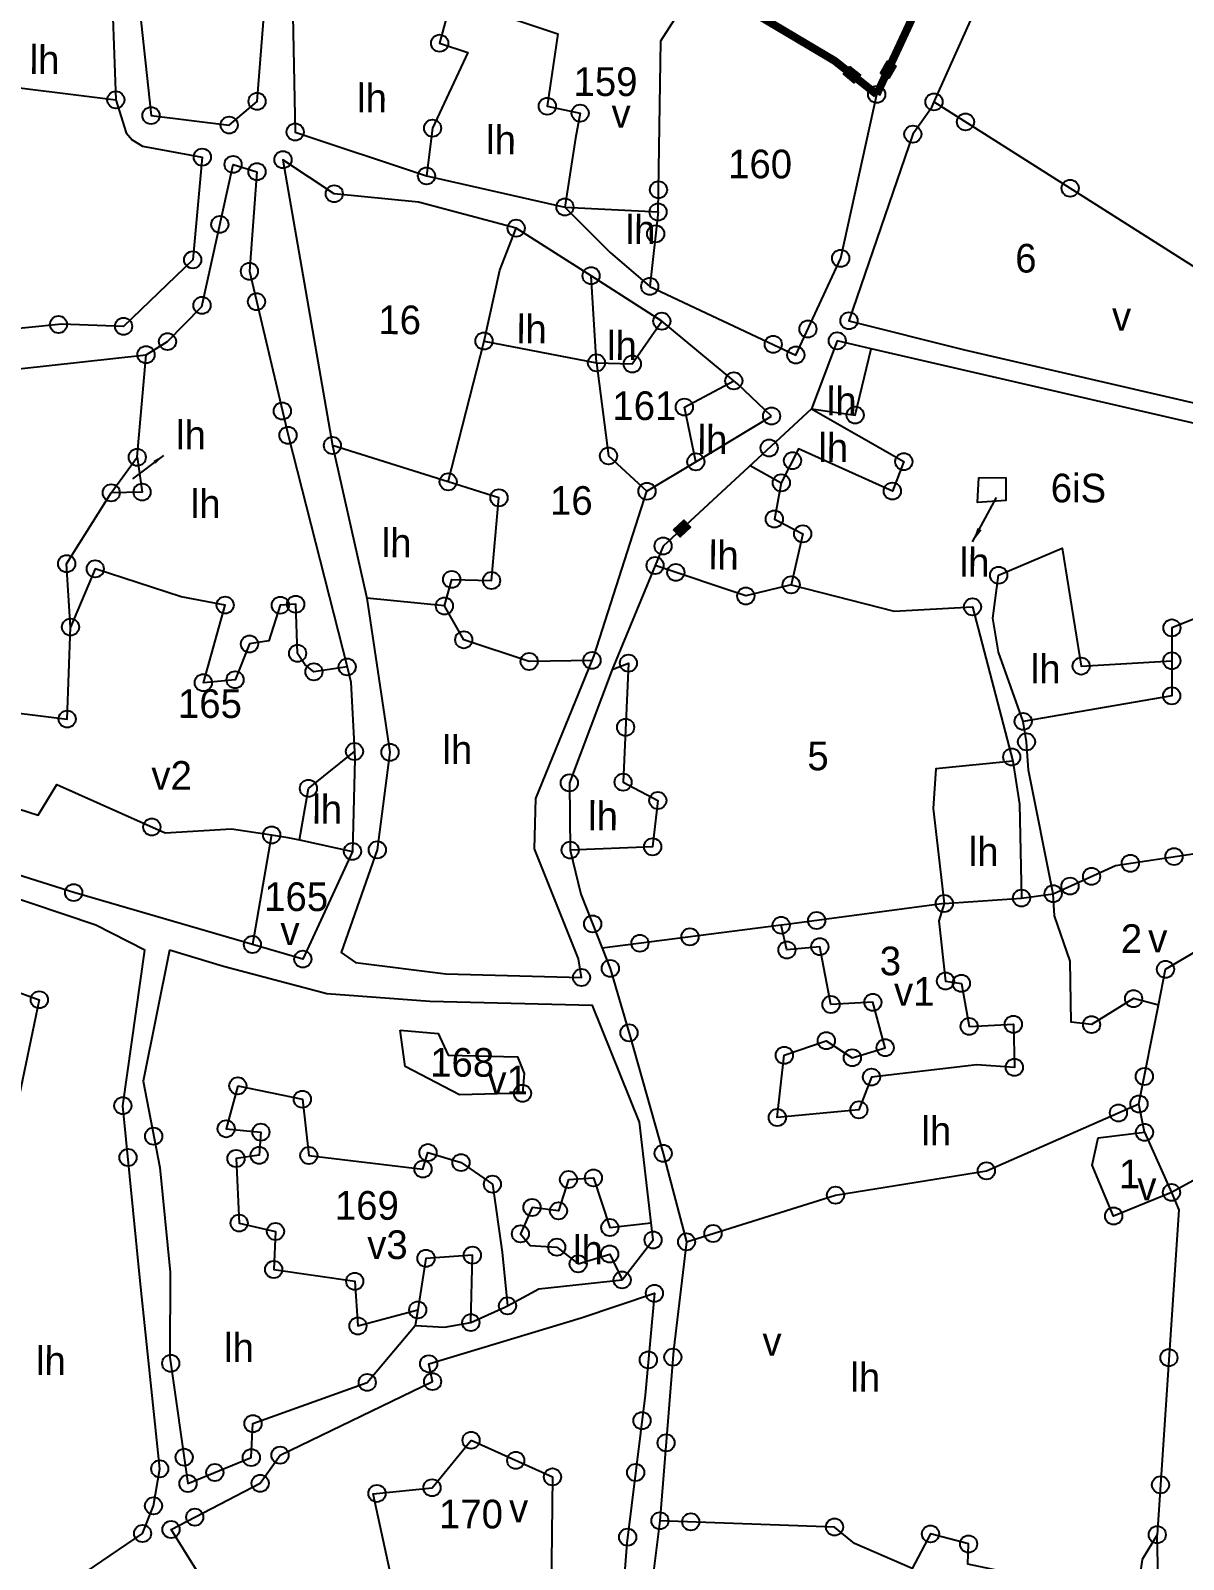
# Model space of a CAD drawing. Header units: metres. Extents: x 274609 to 276818, y 2061529 to 2064102.
# Drawn here: x 275724.4 to 276075.7, y 2062516.4 to 2062982.3 of the extents above; entities that cross this region are included whole.
import ezdxf
from ezdxf.enums import TextEntityAlignment as Align

# ---------------------------------------------------------------- set-up
doc = ezdxf.new("R2010")
doc.units = ezdxf.units.M
doc.header["$LTSCALE"] = 0.3
doc.header["$MEASUREMENT"] = 0
for name, color, linetype in [('POLY_PARCEL', 6, 'Continuous'), ('POLY_ROAD', 30, 'Continuous'), ('SYM_ARROW', 1, 'Continuous'), ('SYM_STONE', 1, 'Continuous'), ('TEXT_MAPIN', 7, 'Continuous'), ('TEXT_PARCEL', 7, 'Continuous'), ('V_BOUND_LINE', 7, 'Continuous')]:
    doc.layers.add(name, color=color, linetype=linetype)
doc.styles.get("Standard").update_dxf_attribs({"font": 'simplex.shx'})
doc.styles.add('TEXT_MAP', font='')
doc.styles.get('TEXT_MAP').set_extended_font_data('Kruti Dev 050')
doc.dimstyles.get("Standard").update_dxf_attribs({"dimtxt": 0.18, "dimasz": 0.18, "dimexe": 0.18, "dimexo": 0.0625, "dimgap": 0.09, "dimtad": 0, "dimtih": 1, "dimtoh": 1, "dimdec": 4, "dimzin": 0, "dimdsep": 46, "dimtxsty": 'Standard', "dimcen": 0.09, "dimadec": 0, "dimazin": 0, "dimtfac": 1, "dimtdec": 4, "dimtofl": 0, "dimtmove": 0, "dimatfit": 3, "dimfxl": 0, "dimtolj": 1, "dimtzin": 0, "dimarcsym": 0})

# ---------------------------------------------------------------- blocks, each defined once
blk = doc.blocks.new('STONE')
blk.add_circle((0, 0), 0.851)
blk = doc.blocks.new('STONESQUAREFILLED')
blk.add_hatch(color=256).paths.add_polyline_path([(0.7, -0.48), (0.7, 0.48), (-0.7, 0.48), (-0.7, -0.48)])
blk.add_lwpolyline([(-0.7, 0.48), (0.7, 0.48), (0.7, -0.48), (-0.7, -0.48)], close=True)
blk = doc.blocks.new('TEXTARROW')
blk.add_leader([(0.04, -0.01), (8.68, -0.01)], dimstyle='Standard', override={"dimtxt": 2.5, "dimasz": 2.5, "dimexe": 1.25, "dimexo": 0.625, "dimgap": 0.625, "dimtad": 1, "dimtih": 0, "dimtoh": 0, "dimzin": 8, "dimcen": 2.5, "dimtofl": 1})
blk = doc.blocks.new('ER')
at = {"layer": 'POLY_PARCEL'}
for points in [[(275892.89, 2062983.12), (275886.39, 2062958.11), (275895.5, 2062955.22), (275884.28, 2062930.81), (275882.44, 2062915.45)], [(275892.89, 2062983.12), (275905.72, 2062967.49), (275924.31, 2062961.36), (275921.09, 2062938.06), (275931.66, 2062935.9), (275930.23, 2062927.89), (275926.94, 2062905.72)], [(275956.87, 2062904.31), (275957.45, 2062959.26), (275966.51, 2062973.84), (275966.81, 2062980.44)], [(275738.58, 2062944.49), (275782.49, 2062939.3)], [(276196.74, 2062864.44), (276177.14, 2062863.92), (276170.55, 2062874.45), (276133.02, 2062885.27), (276045.29, 2062940.19)], [(275926.94, 2062905.72), (275956.87, 2062904.31)], [(275956.87, 2062904.31), (275954.34, 2062880.4)], [(275901.21, 2062862.52), (275906.12, 2062885.34), (275911.32, 2062898.82)], [(275937.39, 2062855.72), (275935.47, 2062883.7)], [(275937.39, 2062855.72), (275948.89, 2062855.42), (275958.31, 2062869.23)], [(275889.97, 2062817.21), (275901.21, 2062862.52)], [(275901.21, 2062862.52), (275937.39, 2062855.72)], [(276006.48, 2062841.31), (276020.59, 2062839.43), (276025.57, 2062860.79)], [(275768.93, 2062769.83), (275767.56, 2062790.19), (275781.76, 2062813.05), (275790.04, 2062824.49), (275792.66, 2062857.48)], [(275937.39, 2062855.72), (275941.41, 2062825.84), (275953.84, 2062814.55)], [(275969.46, 2062824.1), (275965.69, 2062841.67), (275981.55, 2062850.19)], [(276006.48, 2062841.31), (276036.28, 2062824.55), (276032.67, 2062815.08), (276002.41, 2062828.46), (275996.98, 2062817.53), (275994.82, 2062805.88), (276003.94, 2062801.17), (276000.34, 2062784.78)], [(275889.97, 2062817.21), (275852.71, 2062828.67)], [(275790.04, 2062824.49), (275791.65, 2062813.34), (275781.76, 2062813.05)], [(275986.91, 2062823), (275996.98, 2062817.53)], [(275888.99, 2062777.31), (275891.27, 2062785.86), (275904.09, 2062785.57), (275906.31, 2062812.18), (275889.97, 2062817.21)], [(276060.37, 2062819.57), (276069.11, 2062819.59), (276069.13, 2062812.31), (276060.03, 2062811.56), (276060.37, 2062819.57)], [(276075.11, 2062741.32), (276067.04, 2062763.49), (276065.19, 2062774.41), (276066.97, 2062788.24), (276087.34, 2062797.03), (276093.63, 2062759.2), (276122.75, 2062761.1)], [(276227.03, 2062797.44), (276154.37, 2062784.47), (276122.73, 2062771.65), (276122.75, 2062761.1)], [(275857.85, 2062757.55), (275847.19, 2062755.92), (275844.22, 2062758.21), (275841.91, 2062761.81), (275841.21, 2062777.58), (275836.28, 2062777.24), (275832.7, 2062765.73), (275826.46, 2062764.73), (275821.89, 2062753.22), (275811.7, 2062752.21), (275818.54, 2062777.19), (275804.4, 2062779.78), (275776.76, 2062788.57), (275768.93, 2062769.83)], [(276000.34, 2062784.78), (275985.79, 2062781.1), (275956.58, 2062790.73)], [(276000.34, 2062784.78), (276033.5, 2062776.5), (276058.62, 2062778.03), (276071.86, 2062728.57)], [(275888.99, 2062777.31), (275864.05, 2062779.69)], [(275936.51, 2062760.11), (275916.32, 2062759.65), (275895.26, 2062766.49), (275888.99, 2062777.31)], [(275718.69, 2062747.66), (275723.96, 2062745.4), (275729.9, 2062736.55), (275740.4, 2062743.47), (275768.02, 2062740.26), (275768.93, 2062769.83)], [(275943.02, 2062757.26), (275948.21, 2062759.29), (275946.72, 2062721.04), (275957.9, 2062715.22), (275956.34, 2062700.34), (275929.84, 2062699.12)], [(276122.75, 2062761.1), (276122.78, 2062749.82), (276075.11, 2062741.32)], [(275718.69, 2062747.66), (275710.22, 2062724.67), (275758.9, 2062709.36), (275764.79, 2062719.23), (275799.67, 2062703.89), (275821.03, 2062705.26), (275833.92, 2062703.42)], [(276085.09, 2062686.03), (276076.97, 2062725.67), (276076.22, 2062734.77), (276075.11, 2062741.32)], [(275842.89, 2062701.88), (275845.65, 2062718.46), (275860.37, 2062730.38)], [(276071.86, 2062728.57), (276047.11, 2062725.96), (276046.42, 2062713.22), (276050.14, 2062682.66)], [(276071.86, 2062728.57), (276074.09, 2062714.75), (276074.9, 2062684.55)], [(275833.92, 2062703.42), (275827.95, 2062668.19)], [(275833.92, 2062703.42), (275839.12, 2062702.68), (275842.89, 2062701.88)], [(275842.89, 2062701.88), (275859.93, 2062698.29)], [(276085.09, 2062686.03), (276105.09, 2062695.18), (276130.57, 2062699.25)], [(276050.14, 2062682.66), (276074.9, 2062684.55)], [(276074.9, 2062684.55), (276085.09, 2062686.03)], [(276119.1, 2062650.46), (276111.12, 2062652.46), (276097.67, 2062644.05), (276091.12, 2062644.76), (276090.7, 2062664.41), (276085.56, 2062678.96), (276085.09, 2062686.03)], [(276050.14, 2062682.66), (276048.43, 2062677.04), (276050.66, 2062657.76), (276055.76, 2062657.04), (276058.35, 2062643.22), (276072.55, 2062643.99), (276072.95, 2062630.16), (276060.93, 2062630.85), (276027.08, 2062626.76), (276023.1, 2062616.2), (275996.89, 2062613.58), (275999.02, 2062633.6), (276012.48, 2062638.37), (276020.87, 2062632.93), (276031.42, 2062636.23), (276027.38, 2062650.78), (276013.91, 2062650.01), (276010.22, 2062668.56), (275999.66, 2062667.44), (275997.78, 2062675.37)], [(276050.14, 2062682.66), (275999.55, 2062675.61), (275997.78, 2062675.37)], [(275659.68, 2062651.4), (275664.92, 2062657.98), (275656.35, 2062665.84), (275660.93, 2062673.41), (275679.36, 2062664.92), (275685.9, 2062676.76), (275727.37, 2062658.15), (275727.08, 2062644.03), (275734.31, 2062641.75), (275739.53, 2062657.2), (275759.6, 2062650.03), (275752.79, 2062616.5), (275728.46, 2062616.44), (275728.11, 2062624.98), (275706.1, 2062622.95), (275690.96, 2062628.82), (275679.81, 2062619.59), (275679.82, 2062615.32), (275660.43, 2062614.94), (275656.48, 2062617.56)], [(275997.78, 2062675.37), (275940.33, 2062667.7)], [(276119.1, 2062650.46), (276121.29, 2062661.95), (276132.93, 2062668.9)], [(276113.04, 2062618.62), (276119.1, 2062650.46)], [(275875.6, 2062640.96), (275887.83, 2062639.93), (275891.04, 2062633.03), (275913.37, 2062632.56), (275915.51, 2062627.25), (275914.99, 2062620.88), (275894.8, 2062620.29), (275877.23, 2062629.27), (275875.6, 2062640.96)], [(275823.56, 2062622.75), (275819.87, 2062608.93), (275831.04, 2062607.9), (275830.53, 2062600.46), (275823.09, 2062599.38), (275824.21, 2062578.66), (275835.91, 2062576.03), (275835.41, 2062563.81), (275861.47, 2062560.17), (275862.57, 2062545.82), (275881.76, 2062551.09)], [(275823.56, 2062622.75), (275844.3, 2062618.56), (275846.47, 2062600.5), (275883.17, 2062596.35), (275884.75, 2062601.67), (275895.39, 2062598.51), (275905.51, 2062591.63), (275908.75, 2062569.86), (275910.59, 2062552.58)], [(275967.98, 2062573.49), (276015.73, 2062588.74), (276064.14, 2062596.87), (276113.04, 2062618.62)], [(276114.88, 2062609.53), (276113.04, 2062618.62)], [(276123.67, 2062590.27), (276105.12, 2062582.57), (276098.16, 2062598.93), (276099.96, 2062607.67), (276114.88, 2062609.53)], [(276114.88, 2062609.53), (276123.67, 2062590.27)], [(276152.76, 2062606.36), (276123.67, 2062590.27)], [(275929.95, 2062593.29), (275926.79, 2062583.19), (275918.28, 2062584.23), (275914.59, 2062575.72), (275917.78, 2062572.01), (275926.29, 2062571.5), (275933.22, 2062566.2), (275943.31, 2062569.42), (275947.35, 2062561.11)], [(275929.95, 2062593.29), (275937.93, 2062593.84), (275943.29, 2062577.92), (275956.56, 2062579.48)], [(276123.67, 2062590.27), (276126, 2062584.71), (276119.73, 2062480.28)], [(275898.82, 2062547.12), (275899.19, 2062568.77), (275884.31, 2062567.67), (275881.76, 2062551.09)], [(275881.76, 2062551.09), (275880.99, 2062546.08)], [(275899.14, 2062509.31), (275925.35, 2062497.7), (275925.07, 2062452.22), (275911.38, 2062450.97), (275910.14, 2062460.91), (275873.88, 2062464.84), (275867.77, 2062491.91), (275886.69, 2062493.98), (275899.14, 2062509.31)], [(276119.73, 2062480.28), (276114.97, 2062472.3), (276113.92, 2062464.86), (276094.8, 2062458.43), (276074.83, 2062462.1), (276074.71, 2062467.24), (276058.95, 2062470.46), (276059.14, 2062476.93), (276046.9, 2062480.09), (276041.08, 2062468.98), (276022.46, 2062476.83), (276016.06, 2062482.13), (275959.95, 2062483.81)], [(276121.49, 2062419.19), (276119.73, 2062480.28)]]:
    blk.add_lwpolyline(points, dxfattribs=at)
at = {"layer": 'POLY_ROAD'}
for points in [[(276115.02, 2063113.95), (276110, 2063091.71), (276084.41, 2063029.18), (276045.29, 2062940.19)], [(275768.72, 2062994.71), (275788.39, 2062981.85), (275793.81, 2062934.32), (275818.92, 2062931.42), (275827.86, 2062939.09), (275831, 2062981.3), (275827.65, 2063001.43), (275820.15, 2063019.55), (275808.93, 2063070.56)], [(275838.98, 2062973.32), (275839.05, 2062972.07), (275840.15, 2062929.3), (275882.44, 2062915.45)], [(275781.39, 2062965.62), (275782.49, 2062939.3)], [(275782.49, 2062939.3), (275785.82, 2062928.74), (275787.81, 2062926.44), (275791.12, 2062924.47), (275810.36, 2062921.07)], [(275954.34, 2062880.4), (276001.41, 2062858.61), (276015.63, 2062889.77), (276026.88, 2062942.5)], [(276045.29, 2062940.19), (276044.31, 2062937.95), (276038.57, 2062929.79), (276018.4, 2062869.72), (276055.6, 2062860.61), (276148.74, 2062839.59), (276192.87, 2062852.1)], [(275810.36, 2062921.07), (275807.48, 2062888.05), (275785.4, 2062866.54), (275765.58, 2062867.14), (275717.7, 2062862.06), (275707.1, 2062871.61), (275689.69, 2062912.3)], [(275911.32, 2062898.82), (275879.92, 2062906.98), (275852.82, 2062909.55), (275836.28, 2062920.4), (275852.71, 2062828.67)], [(275799.54, 2062861.74), (275810.46, 2062873.04), (275820.27, 2062918.79), (275827.95, 2062916.49)], [(275827.95, 2062916.49), (275825.72, 2062884.47), (275838.43, 2062831.85), (275857.85, 2062757.55)], [(275882.44, 2062915.45), (275926.94, 2062905.72)], [(275926.94, 2062905.72), (275941.6, 2062891.16), (275954.34, 2062880.4)], [(275935.47, 2062883.7), (275911.32, 2062898.82)], [(275958.31, 2062869.23), (275935.47, 2062883.7)], [(275981.55, 2062850.19), (275958.31, 2062869.23)], [(275792.66, 2062857.48), (275799.54, 2062861.74)], [(276025.57, 2062860.79), (276014.68, 2062863.24), (276006.48, 2062841.31)], [(276194.98, 2062845.59), (276149.6, 2062832.89), (276025.57, 2062860.79)], [(275751.86, 2062852.7), (275792.66, 2062857.48)], [(275827.95, 2062668.19), (275770.45, 2062684.52), (275707.86, 2062703.86), (275668.84, 2062719.27), (275678.68, 2062745.05), (275726.29, 2062848.72), (275751.86, 2062852.7)], [(275993.73, 2062838.96), (275982.8, 2062849.16), (275981.55, 2062850.19)], [(276006.48, 2062841.31), (275959.12, 2062796.99), (275956.58, 2062790.73)], [(275969.46, 2062824.1), (275993.73, 2062838.96)], [(275852.71, 2062828.67), (275864.05, 2062779.69)], [(275953.84, 2062814.55), (275969.46, 2062824.1)], [(275936.51, 2062760.11), (275937.14, 2062761.69), (275953.84, 2062814.55)], [(275956.58, 2062790.73), (275943.02, 2062757.26)], [(275864.05, 2062779.69), (275871.78, 2062730.19), (275867.9, 2062698.82), (275856.43, 2062665.78), (275861.06, 2062662.63), (275890.14, 2062659.08), (275933.74, 2062658.21), (275932.74, 2062664.15), (275918.44, 2062699.43), (275918.72, 2062715.61), (275936.51, 2062760.11)], [(275857.85, 2062757.55), (275859.12, 2062752.68), (275860.37, 2062730.38)], [(275943.02, 2062757.26), (275929.46, 2062720.71), (275929.84, 2062699.12)], [(275860.37, 2062730.38), (275860.51, 2062727.92), (275859.93, 2062698.29)], [(275685.2, 2062431.11), (275706.24, 2062422.04), (275757.69, 2062453.87), (275793.8, 2062478.73), (275797.24, 2062487.66), (275799.19, 2062499.55), (275792.58, 2062559.95), (275786.65, 2062616.15), (275793.45, 2062666.18), (275777.57, 2062674.06), (275715.08, 2062694.7), (275688.3, 2062702.05), (275658.88, 2062715.48)], [(275859.93, 2062698.29), (275844.17, 2062663.59), (275827.95, 2062668.19)], [(275929.84, 2062699.12), (275933.36, 2062684.97), (275940.33, 2062667.7)], [(275801.38, 2062666.21), (275793.07, 2062624.09), (275798.59, 2062596.37), (275802.15, 2062562.7), (275802.22, 2062535.46), (275808.28, 2062494.87), (275828.57, 2062503.34), (275829.04, 2062514.24), (275865.67, 2062527.71), (275880.99, 2062546.08)], [(275956.56, 2062579.48), (275952.62, 2062611.79), (275937.36, 2062649.27), (275885.01, 2062650.16), (275851.95, 2062652.48), (275818.73, 2062661.03), (275801.38, 2062666.21)], [(275940.33, 2062667.7), (275942.96, 2062661.18), (275949.37, 2062639.61), (275960.28, 2062601.86), (275967.98, 2062573.49)], [(275947.35, 2062561.11), (275957.22, 2062574.02), (275956.56, 2062579.48)], [(275967.98, 2062573.49), (275963.94, 2062538.56), (275959.95, 2062483.81)], [(275910.59, 2062552.58), (275920.6, 2062558.07), (275947.35, 2062561.11)], [(275898.82, 2062547.12), (275909.71, 2062552.1), (275910.59, 2062552.58)], [(275880.99, 2062546.08), (275890.4, 2062545.61), (275898.82, 2062547.12)], [(275959.95, 2062483.81), (275957.16, 2062460.62), (275957.53, 2062439.35)]]:
    blk.add_lwpolyline(points, dxfattribs=at)
blk.add_lwpolyline([(275841.8, 2062432.88), (275828.12, 2062440.14), (275802.92, 2062480.08), (275831.47, 2062495.08), (275837.8, 2062504.16), (275886.66, 2062528.1), (275885.38, 2062533.81), (275934.26, 2062548.87), (275957.75, 2062556.87), (275954.98, 2062524.16), (275949.39, 2062476.52), (275946.02, 2062428.88), (275945.84, 2062412.87), (275910.54, 2062424.2), (275886.39, 2062425.09), (275845.71, 2062430.38)], close=True, dxfattribs=at)
at = {"layer": 'V_BOUND_LINE', "ltscale": 10, "const_width": 2.56, "flags": 128}
for points in [[(276103.72, 2063117.87), (276090.96, 2063086.78), (276037.22, 2062965.04), (276026.88, 2062942.5)], [(276026.88, 2062942.5), (276013.33, 2062953.2), (275966.81, 2062980.44)]]:
    blk.add_lwpolyline(points, dxfattribs=at)
at = {"layer": 'SYM_ARROW'}
for p, xscale, yscale, zscale, rotation in [((275798.53, 2062825.16), 1.438278580056487, 1.438278580056487, 1.438278580056487, 217.3224923758083), ((276058.49, 2062798.83), 1.875586593295597, 1.875586593295597, 1.875586593295597, 62.16269985789376)]:
    blk.add_blockref('TEXTARROW', p, dxfattribs=dict(at, xscale=xscale, yscale=yscale, zscale=zscale, rotation=rotation))
at = {"layer": 'SYM_STONE'}
for name, p, xscale, yscale, zscale, rotation in [('STONE', (275886.39, 2062958.11), 3.232706993409794, 3.232706993409794, 3.232706993409794, 0.155048118272973), ('STONESQUAREFILLED', (276018.87, 2062948.82), 3.232706993409795, 3.232706993409795, 3.232706993409795, 321.0493012018918), ('STONESQUAREFILLED', (276030.53, 2062950.46), 3.232706993409794, 3.232706993409794, 3.232706993409794, 60.34396957955342), ('STONE', (276026.88, 2062942.5), 3.232706993409794, 3.232706993409794, 3.232706993409794, 0.155048118272973), ('STONE', (275782.49, 2062939.3), 3.232706993409794, 3.232706993409794, 3.232706993409794, 0.155048118272973), ('STONE', (275827.86, 2062939.09), 3.232706993409794, 3.232706993409794, 3.232706993409794, 0.155048118272973), ('STONE', (275921.09, 2062938.06), 3.232706993409794, 3.232706993409794, 3.232706993409794, 0.155048118272973), ('STONE', (276045.29, 2062940.19), 3.232706993409794, 3.232706993409794, 3.232706993409794, 0.155048118272973), ('STONE', (275793.81, 2062934.32), 3.232706993409794, 3.232706993409794, 3.232706993409794, 0.155048118272973), ('STONE', (275818.92, 2062931.42), 3.232706993409794, 3.232706993409794, 3.232706993409794, 0.155048118272973), ('STONE', (275931.66, 2062935.9), 3.232706993409794, 3.232706993409794, 3.232706993409794, 0.155048118272973), ('STONE', (276055.46, 2062933.82), 3.232706993409794, 3.232706993409794, 3.232706993409794, 0.155048118272973), ('STONE', (275840.15, 2062929.3), 3.232706993409794, 3.232706993409794, 3.232706993409794, 0.155048118272973), ('STONE', (275884.28, 2062930.81), 3.232706993409794, 3.232706993409794, 3.232706993409794, 0.155048118272973), ('STONE', (276038.57, 2062929.79), 3.232706993409794, 3.232706993409794, 3.232706993409794, 0.155048118272973), ('STONE', (275810.36, 2062921.07), 3.232706993409794, 3.232706993409794, 3.232706993409794, 0.155048118272973), ('STONE', (275820.27, 2062918.79), 3.232706993409794, 3.232706993409794, 3.232706993409794, 0.155048118272973), ('STONE', (275827.95, 2062916.49), 3.232706993409794, 3.232706993409794, 3.232706993409794, 0.155048118272973), ('STONE', (275836.28, 2062920.4), 3.232706993409794, 3.232706993409794, 3.232706993409794, 0.155048118272973), ('STONE', (275882.44, 2062915.45), 3.232706993409794, 3.232706993409794, 3.232706993409794, 0.155048118272973), ('STONE', (276089.19, 2062912.71), 3.232706993409794, 3.232706993409794, 3.232706993409794, 0.155048118272973), ('STONE', (275852.82, 2062909.55), 3.232706993409794, 3.232706993409794, 3.232706993409794, 0.155048118272973), ('STONE', (275956.95, 2062911.45), 3.232706993409794, 3.232706993409794, 3.232706993409794, 0.155048118272973), ('STONE', (275926.94, 2062905.72), 3.232706993409794, 3.232706993409794, 3.232706993409794, 0.155048118272973), ('STONE', (275956.87, 2062904.31), 3.232706993409794, 3.232706993409794, 3.232706993409794, 0.155048118272973), ('STONE', (275816.13, 2062899.48), 3.232706993409794, 3.232706993409794, 3.232706993409794, 0.155048118272973), ('STONE', (275911.32, 2062898.82), 3.232706993409794, 3.232706993409794, 3.232706993409794, 0.155048118272973), ('STONE', (275956.13, 2062897.29), 3.232706993409794, 3.232706993409794, 3.232706993409794, 0.155048118272973), ('STONE', (275807.48, 2062888.05), 3.232706993409794, 3.232706993409794, 3.232706993409794, 0.155048118272973), ('STONE', (276015.63, 2062889.77), 3.232706993409794, 3.232706993409794, 3.232706993409794, 0.155048118272973), ('STONE', (275825.72, 2062884.47), 3.232706993409794, 3.232706993409794, 3.232706993409794, 0.155048118272973), ('STONE', (275935.47, 2062883.7), 3.232706993409794, 3.232706993409794, 3.232706993409794, 0.155048118272973), ('STONE', (275954.34, 2062880.4), 3.232706993409794, 3.232706993409794, 3.232706993409794, 0.155048118272973), ('STONE', (275810.54, 2062873.43), 3.232706993409794, 3.232706993409794, 3.232706993409794, 0.155048118272973), ('STONE', (275828.07, 2062874.73), 3.232706993409794, 3.232706993409794, 3.232706993409794, 0.155048118272973), ('STONE', (275958.31, 2062869.23), 3.232706993409794, 3.232706993409794, 3.232706993409794, 0.155048118272973), ('STONE', (276018.4, 2062869.72), 3.232706993409794, 3.232706993409794, 3.232706993409794, 0.155048118272973), ('STONE', (275764.51, 2062867.03), 3.232706993409794, 3.232706993409794, 3.232706993409794, 0.155048118272973), ('STONE', (275785.4, 2062866.54), 3.232706993409794, 3.232706993409794, 3.232706993409794, 0.155048118272973), ('STONE', (275901.21, 2062862.52), 3.232706993409794, 3.232706993409794, 3.232706993409794, 0.155048118272973), ('STONE', (276005.23, 2062866.98), 3.232706993409794, 3.232706993409794, 3.232706993409794, 0.155048118272973), ('STONE', (276014.68, 2062863.24), 3.232706993409794, 3.232706993409794, 3.232706993409794, 0.155048118272973), ('STONE', (275799.54, 2062861.74), 3.232706993409794, 3.232706993409794, 3.232706993409794, 0.155048118272973), ('STONE', (275994.12, 2062861.99), 3.232706993409794, 3.232706993409794, 3.232706993409794, 0.155048118272973), ('STONE', (276001.41, 2062858.61), 3.232706993409794, 3.232706993409794, 3.232706993409794, 0.155048118272973), ('STONE', (275792.66, 2062857.48), 3.232706993409794, 3.232706993409794, 3.232706993409794, 0.155048118272973), ('STONE', (275937.39, 2062855.72), 3.232706993409794, 3.232706993409794, 3.232706993409794, 0.155048118272973), ('STONE', (275948.89, 2062855.42), 3.232706993409794, 3.232706993409794, 3.232706993409794, 0.155048118272973), ('STONE', (275981.55, 2062850.19), 3.232706993409794, 3.232706993409794, 3.232706993409794, 0.155048118272973), ('STONE', (275836.55, 2062839.64), 3.232706993409794, 3.232706993409794, 3.232706993409794, 0.155048118272973), ('STONE', (275965.69, 2062841.67), 3.232706993409794, 3.232706993409794, 3.232706993409794, 0.155048118272973), ('STONE', (275993.73, 2062838.96), 3.232706993409794, 3.232706993409794, 3.232706993409794, 0.155048118272973), ('STONE', (276020.59, 2062839.43), 3.232706993409794, 3.232706993409794, 3.232706993409794, 0.155048118272973), ('STONE', (275838.43, 2062831.85), 3.232706993409794, 3.232706993409794, 3.232706993409794, 0.155048118272973), ('STONE', (275852.71, 2062828.67), 3.232706993409794, 3.232706993409794, 3.232706993409794, 0.155048118272973), ('STONE', (275992.99, 2062828.69), 3.232706993409794, 3.232706993409794, 3.232706993409794, 0.155048118272973), ('STONE', (275790.04, 2062824.49), 3.232706993409794, 3.232706993409794, 3.232706993409794, 0.155048118272973), ('STONE', (275941.41, 2062825.84), 3.232706993409794, 3.232706993409794, 3.232706993409794, 0.155048118272973), ('STONE', (275969.46, 2062824.1), 3.232706993409794, 3.232706993409794, 3.232706993409794, 0.155048118272973), ('STONE', (276000.53, 2062824.67), 3.232706993409794, 3.232706993409794, 3.232706993409794, 0.155048118272973), ('STONE', (276036.28, 2062824.55), 3.232706993409794, 3.232706993409794, 3.232706993409794, 0.155048118272973), ('STONE', (275791.65, 2062813.34), 3.232706993409794, 3.232706993409794, 3.232706993409794, 0.155048118272973), ('STONE', (275889.97, 2062817.21), 3.232706993409794, 3.232706993409794, 3.232706993409794, 0.155048118272973), ('STONE', (275953.84, 2062814.55), 3.232706993409794, 3.232706993409794, 3.232706993409794, 0.155048118272973), ('STONE', (275996.98, 2062817.53), 3.232706993409794, 3.232706993409794, 3.232706993409794, 0.155048118272973), ('STONE', (276032.67, 2062815.08), 3.232706993409794, 3.232706993409794, 3.232706993409794, 0.155048118272973), ('STONE', (275781.76, 2062813.05), 3.232706993409794, 3.232706993409794, 3.232706993409794, 0.155048118272973), ('STONE', (275906.31, 2062812.18), 3.232706993409794, 3.232706993409794, 3.232706993409794, 0.155048118272973), ('STONE', (275994.82, 2062805.88), 3.232706993409794, 3.232706993409794, 3.232706993409794, 0.155048118272973), ('STONESQUAREFILLED', (275965.15, 2062802.64), 3.232706993409794, 3.232706993409794, 3.232706993409794, 43.09366132146717), ('STONE', (276003.94, 2062801.17), 3.232706993409794, 3.232706993409794, 3.232706993409794, 0.155048118272973), ('STONE', (275959.12, 2062796.99), 3.232706993409794, 3.232706993409794, 3.232706993409794, 0.155048118272973), ('STONE', (275767.56, 2062790.19), 3.232706993409794, 3.232706993409794, 3.232706993409794, 0.155048118272973), ('STONE', (275956.58, 2062790.73), 3.232706993409794, 3.232706993409794, 3.232706993409794, 0.155048118272973), ('STONE', (275776.76, 2062788.57), 3.232706993409794, 3.232706993409794, 3.232706993409794, 0.155048118272973), ('STONE', (275891.27, 2062785.86), 3.232706993409794, 3.232706993409794, 3.232706993409794, 0.155048118272973), ('STONE', (275904.09, 2062785.57), 3.232706993409794, 3.232706993409794, 3.232706993409794, 0.155048118272973), ('STONE', (275963.25, 2062788.53), 3.232706993409794, 3.232706993409794, 3.232706993409794, 0.155048118272973), ('STONE', (276000.34, 2062784.78), 3.232706993409794, 3.232706993409794, 3.232706993409794, 0.155048118272973), ('STONE', (276066.97, 2062788.24), 3.232706993409794, 3.232706993409794, 3.232706993409794, 0.155048118272973), ('STONE', (275985.79, 2062781.1), 3.232706993409794, 3.232706993409794, 3.232706993409794, 0.155048118272973), ('STONE', (275818.54, 2062777.19), 3.232706993409794, 3.232706993409794, 3.232706993409794, 0.155048118272973), ('STONE', (275836.28, 2062777.24), 3.232706993409794, 3.232706993409794, 3.232706993409794, 0.155048118272973), ('STONE', (275841.21, 2062777.58), 3.232706993409794, 3.232706993409794, 3.232706993409794, 0.155048118272973), ('STONE', (275888.99, 2062777.31), 3.232706993409794, 3.232706993409794, 3.232706993409794, 0.155048118272973), ('STONE', (276058.62, 2062778.03), 3.232706993409794, 3.232706993409794, 3.232706993409794, 0.155048118272973), ('STONE', (275768.93, 2062769.83), 3.232706993409794, 3.232706993409794, 3.232706993409794, 0.155048118272973), ('STONE', (276122.73, 2062771.65), 3.232706993409794, 3.232706993409794, 3.232706993409794, 0.155048118272973), ('STONE', (275826.46, 2062764.73), 3.232706993409794, 3.232706993409794, 3.232706993409794, 0.155048118272973), ('STONE', (275895.26, 2062766.49), 3.232706993409794, 3.232706993409794, 3.232706993409794, 0.155048118272973), ('STONE', (275841.91, 2062761.81), 3.232706993409794, 3.232706993409794, 3.232706993409794, 0.155048118272973), ('STONE', (275916.32, 2062759.65), 3.232706993409794, 3.232706993409794, 3.232706993409794, 0.155048118272973), ('STONE', (275936.51, 2062760.11), 3.232706993409794, 3.232706993409794, 3.232706993409794, 0.155048118272973), ('STONE', (275948.21, 2062759.29), 3.232706993409794, 3.232706993409794, 3.232706993409794, 0.155048118272973), ('STONE', (276122.75, 2062761.1), 3.232706993409794, 3.232706993409794, 3.232706993409794, 0.155048118272973), ('STONE', (275847.19, 2062755.92), 3.232706993409794, 3.232706993409794, 3.232706993409794, 0.155048118272973), ('STONE', (275857.85, 2062757.55), 3.232706993409794, 3.232706993409794, 3.232706993409794, 0.155048118272973), ('STONE', (276093.63, 2062759.2), 3.232706993409794, 3.232706993409794, 3.232706993409794, 0.155048118272973), ('STONE', (275811.7, 2062752.21), 3.232706993409794, 3.232706993409794, 3.232706993409794, 0.155048118272973), ('STONE', (275821.89, 2062753.22), 3.232706993409794, 3.232706993409794, 3.232706993409794, 0.155048118272973), ('STONE', (276122.78, 2062749.82), 3.232706993409794, 3.232706993409794, 3.232706993409794, 0.155048118272973), ('STONE', (275768.02, 2062740.26), 3.232706993409794, 3.232706993409794, 3.232706993409794, 0.155048118272973), ('STONE', (276075.11, 2062741.32), 3.232706993409794, 3.232706993409794, 3.232706993409794, 0.155048118272973), ('STONE', (275947.41, 2062738.68), 3.232706993409794, 3.232706993409794, 3.232706993409794, 0.155048118272973), ('STONE', (276076.22, 2062734.77), 3.232706993409794, 3.232706993409794, 3.232706993409794, 0.155048118272973), ('STONE', (275860.37, 2062730.38), 3.232706993409794, 3.232706993409794, 3.232706993409794, 0.155048118272973), ('STONE', (275871.78, 2062730.19), 3.232706993409794, 3.232706993409794, 3.232706993409794, 0.155048118272973), ('STONE', (276071.52, 2062729.86), 3.232706993409794, 3.232706993409794, 3.232706993409794, 0.155048118272973), ('STONE', (275929.46, 2062720.71), 3.232706993409794, 3.232706993409794, 3.232706993409794, 0.155048118272973), ('STONE', (275946.72, 2062721.04), 3.232706993409794, 3.232706993409794, 3.232706993409794, 0.155048118272973), ('STONE', (275845.65, 2062718.46), 3.232706993409794, 3.232706993409794, 3.232706993409794, 0.155048118272973), ('STONE', (275957.9, 2062715.22), 3.232706993409794, 3.232706993409794, 3.232706993409794, 0.155048118272973), ('STONE', (275795.44, 2062705.75), 3.232706993409794, 3.232706993409794, 3.232706993409794, 0.155048118272973), ('STONE', (275833.92, 2062703.42), 3.232706993409794, 3.232706993409794, 3.232706993409794, 0.155048118272973), ('STONE', (275956.34, 2062700.34), 3.232706993409794, 3.232706993409794, 3.232706993409794, 0.155048118272973), ('STONE', (275859.93, 2062698.29), 3.232706993409794, 3.232706993409794, 3.232706993409794, 0.155048118272973), ('STONE', (275867.9, 2062698.82), 3.232706993409794, 3.232706993409794, 3.232706993409794, 0.155048118272973), ('STONE', (275929.84, 2062699.12), 3.232706993409794, 3.232706993409794, 3.232706993409794, 0.155048118272973), ('STONE', (276109.82, 2062695.94), 3.232706993409794, 3.232706993409794, 3.232706993409794, 0.155048118272973), ('STONE', (276123.84, 2062698.18), 3.232706993409794, 3.232706993409794, 3.232706993409794, 0.155048118272973), ('STONE', (276097.39, 2062691.66), 3.232706993409794, 3.232706993409794, 3.232706993409794, 0.155048118272973), ('STONE', (276085.09, 2062686.03), 3.232706993409794, 3.232706993409794, 3.232706993409794, 0.155048118272973), ('STONE', (276090.48, 2062688.5), 3.232706993409794, 3.232706993409794, 3.232706993409794, 0.155048118272973), ('STONE', (275770.45, 2062684.52), 3.232706993409794, 3.232706993409794, 3.232706993409794, 0.155048118272973), ('STONE', (276050.14, 2062682.66), 3.232706993409794, 3.232706993409794, 3.232706993409794, 0.155048118272973), ('STONE', (276074.9, 2062684.55), 3.232706993409794, 3.232706993409794, 3.232706993409794, 0.155048118272973), ('STONE', (276009.15, 2062676.95), 3.232706993409794, 3.232706993409794, 3.232706993409794, 0.155048118272973), ('STONE', (275937.21, 2062675.44), 3.232706993409794, 3.232706993409794, 3.232706993409794, 0.155048118272973), ('STONE', (275968.49, 2062671.46), 3.232706993409794, 3.232706993409794, 3.232706993409794, 0.155048118272973), ('STONE', (275997.78, 2062675.37), 3.232706993409794, 3.232706993409794, 3.232706993409794, 0.155048118272973), ('STONE', (275827.95, 2062668.19), 3.232706993409794, 3.232706993409794, 3.232706993409794, 0.155048118272973), ('STONE', (275952.43, 2062669.32), 3.232706993409794, 3.232706993409794, 3.232706993409794, 0.155048118272973), ('STONE', (275999.66, 2062667.44), 3.232706993409794, 3.232706993409794, 3.232706993409794, 0.155048118272973), ('STONE', (276010.22, 2062668.56), 3.232706993409794, 3.232706993409794, 3.232706993409794, 0.155048118272973), ('STONE', (275844.17, 2062663.59), 3.232706993409794, 3.232706993409794, 3.232706993409794, 0.155048118272973), ('STONE', (275942.96, 2062661.18), 3.232706993409794, 3.232706993409794, 3.232706993409794, 0.155048118272973), ('STONE', (276121.29, 2062661.95), 3.232706993409794, 3.232706993409794, 3.232706993409794, 0.155048118272973), ('STONE', (275933.74, 2062658.21), 3.232706993409794, 3.232706993409794, 3.232706993409794, 0.155048118272973), ('STONE', (276050.66, 2062657.76), 3.232706993409794, 3.232706993409794, 3.232706993409794, 0.155048118272973), ('STONE', (276055.76, 2062657.04), 3.232706993409794, 3.232706993409794, 3.232706993409794, 0.155048118272973), ('STONE', (276111.12, 2062652.46), 3.232706993409794, 3.232706993409794, 3.232706993409794, 0.155048118272973), ('STONE', (275759.6, 2062650.03), 3.232706993409794, 3.232706993409794, 3.232706993409794, 0.155048118272973), ('STONE', (276013.91, 2062650.01), 3.232706993409794, 3.232706993409794, 3.232706993409794, 0.155048118272973), ('STONE', (276027.38, 2062650.78), 3.232706993409794, 3.232706993409794, 3.232706993409794, 0.155048118272973), ('STONE', (276058.35, 2062643.22), 3.232706993409794, 3.232706993409794, 3.232706993409794, 0.155048118272973), ('STONE', (276072.55, 2062643.99), 3.232706993409794, 3.232706993409794, 3.232706993409794, 0.155048118272973), ('STONE', (276097.67, 2062644.05), 3.232706993409794, 3.232706993409794, 3.232706993409794, 0.155048118272973), ('STONE', (275949.1, 2062640.52), 3.232706993409794, 3.232706993409794, 3.232706993409794, 0.155048118272973), ('STONE', (276012.48, 2062638.37), 3.232706993409794, 3.232706993409794, 3.232706993409794, 0.155048118272973), ('STONE', (275999.02, 2062633.6), 3.232706993409794, 3.232706993409794, 3.232706993409794, 0.155048118272973), ('STONE', (276020.87, 2062632.93), 3.232706993409794, 3.232706993409794, 3.232706993409794, 0.155048118272973), ('STONE', (276031.42, 2062636.23), 3.232706993409794, 3.232706993409794, 3.232706993409794, 0.155048118272973), ('STONE', (276027.08, 2062626.76), 3.232706993409794, 3.232706993409794, 3.232706993409794, 0.155048118272973), ('STONE', (276072.95, 2062630.16), 3.232706993409794, 3.232706993409794, 3.232706993409794, 0.155048118272973), ('STONE', (276114.72, 2062627.48), 3.232706993409794, 3.232706993409794, 3.232706993409794, 0.155048118272973), ('STONE', (275823.56, 2062622.75), 3.232706993409794, 3.232706993409794, 3.232706993409794, 0.155048118272973), ('STONE', (275844.3, 2062618.56), 3.232706993409794, 3.232706993409794, 3.232706993409794, 0.155048118272973), ('STONE', (275914.99, 2062620.88), 3.232706993409794, 3.232706993409794, 3.232706993409794, 0.155048118272973), ('STONE', (276113.04, 2062618.62), 3.232706993409794, 3.232706993409794, 3.232706993409794, 0.155048118272973), ('STONE', (275786.65, 2062616.15), 3.232706993409794, 3.232706993409794, 3.232706993409794, 0.155048118272973), ('STONE', (275996.89, 2062613.58), 3.232706993409794, 3.232706993409794, 3.232706993409794, 0.155048118272973), ('STONE', (276023.1, 2062616.2), 3.232706993409794, 3.232706993409794, 3.232706993409794, 0.155048118272973), ('STONE', (276106.46, 2062615.7), 3.232706993409794, 3.232706993409794, 3.232706993409794, 0.155048118272973), ('STONE', (275819.87, 2062608.93), 3.232706993409794, 3.232706993409794, 3.232706993409794, 0.155048118272973), ('STONE', (275831.04, 2062607.9), 3.232706993409794, 3.232706993409794, 3.232706993409794, 0.155048118272973), ('STONE', (276114.88, 2062609.53), 3.232706993409794, 3.232706993409794, 3.232706993409794, 0.155048118272973), ('STONE', (275796.59, 2062606.4), 3.232706993409794, 3.232706993409794, 3.232706993409794, 0.155048118272973), ('STONE', (275788.4, 2062599.5), 3.232706993409794, 3.232706993409794, 3.232706993409794, 0.155048118272973), ('STONE', (275823.09, 2062599.38), 3.232706993409794, 3.232706993409794, 3.232706993409794, 0.155048118272973), ('STONE', (275830.53, 2062600.46), 3.232706993409794, 3.232706993409794, 3.232706993409794, 0.155048118272973), ('STONE', (275846.47, 2062600.5), 3.232706993409794, 3.232706993409794, 3.232706993409794, 0.155048118272973), ('STONE', (275884.75, 2062601.67), 3.232706993409794, 3.232706993409794, 3.232706993409794, 0.155048118272973), ('STONE', (275895.39, 2062598.51), 3.232706993409794, 3.232706993409794, 3.232706993409794, 0.155048118272973), ('STONE', (275960.28, 2062601.86), 3.232706993409794, 3.232706993409794, 3.232706993409794, 0.155048118272973), ('STONE', (275883.17, 2062596.35), 3.232706993409794, 3.232706993409794, 3.232706993409794, 0.155048118272973), ('STONE', (275929.95, 2062593.29), 3.232706993409794, 3.232706993409794, 3.232706993409794, 0.155048118272973), ('STONE', (275937.93, 2062593.84), 3.232706993409794, 3.232706993409794, 3.232706993409794, 0.155048118272973), ('STONE', (276064.14, 2062596.87), 3.232706993409794, 3.232706993409794, 3.232706993409794, 0.155048118272973), ('STONE', (275905.51, 2062591.63), 3.232706993409794, 3.232706993409794, 3.232706993409794, 0.155048118272973), ('STONE', (276015.73, 2062588.74), 3.232706993409794, 3.232706993409794, 3.232706993409794, 0.155048118272973), ('STONE', (276123.67, 2062590.27), 3.232706993409794, 3.232706993409794, 3.232706993409794, 0.155048118272973), ('STONE', (275918.28, 2062584.23), 3.232706993409794, 3.232706993409794, 3.232706993409794, 0.155048118272973), ('STONE', (275926.79, 2062583.19), 3.232706993409794, 3.232706993409794, 3.232706993409794, 0.155048118272973), ('STONE', (276105.12, 2062582.57), 3.232706993409794, 3.232706993409794, 3.232706993409794, 0.155048118272973), ('STONE', (275824.21, 2062578.66), 3.232706993409794, 3.232706993409794, 3.232706993409794, 0.155048118272973), ('STONE', (275943.29, 2062577.92), 3.232706993409794, 3.232706993409794, 3.232706993409794, 0.155048118272973), ('STONE', (275835.91, 2062576.03), 3.232706993409794, 3.232706993409794, 3.232706993409794, 0.155048118272973), ('STONE', (275914.59, 2062575.72), 3.232706993409794, 3.232706993409794, 3.232706993409794, 0.155048118272973), ('STONE', (275957.22, 2062574.02), 3.232706993409794, 3.232706993409794, 3.232706993409794, 0.155048118272973), ('STONE', (275967.98, 2062573.49), 3.232706993409794, 3.232706993409794, 3.232706993409794, 0.155048118272973), ('STONE', (275976.47, 2062576.2), 3.232706993409794, 3.232706993409794, 3.232706993409794, 0.155048118272973), ('STONE', (275899.19, 2062568.77), 3.232706993409794, 3.232706993409794, 3.232706993409794, 0.155048118272973), ('STONE', (275926.29, 2062571.5), 3.232706993409794, 3.232706993409794, 3.232706993409794, 0.155048118272973), ('STONE', (275943.31, 2062569.42), 3.232706993409794, 3.232706993409794, 3.232706993409794, 0.155048118272973), ('STONE', (275835.41, 2062563.81), 3.232706993409794, 3.232706993409794, 3.232706993409794, 0.155048118272973), ('STONE', (275884.31, 2062567.67), 3.232706993409794, 3.232706993409794, 3.232706993409794, 0.155048118272973), ('STONE', (275933.22, 2062566.2), 3.232706993409794, 3.232706993409794, 3.232706993409794, 0.155048118272973), ('STONE', (275861.47, 2062560.17), 3.232706993409794, 3.232706993409794, 3.232706993409794, 0.155048118272973), ('STONE', (275947.35, 2062561.11), 3.232706993409794, 3.232706993409794, 3.232706993409794, 0.155048118272973), ('STONE', (275957.75, 2062556.87), 3.232706993409794, 3.232706993409794, 3.232706993409794, 0.155048118272973), ('STONE', (275881.76, 2062551.09), 3.232706993409794, 3.232706993409794, 3.232706993409794, 0.155048118272973), ('STONE', (275910.59, 2062552.58), 3.232706993409794, 3.232706993409794, 3.232706993409794, 0.155048118272973), ('STONE', (275862.57, 2062545.82), 3.232706993409794, 3.232706993409794, 3.232706993409794, 0.155048118272973), ('STONE', (275898.82, 2062547.12), 3.232706993409794, 3.232706993409794, 3.232706993409794, 0.155048118272973), ('STONE', (275802.52, 2062533.46), 3.232706993409794, 3.232706993409794, 3.232706993409794, 0.155048118272973), ('STONE', (275885.38, 2062533.81), 3.232706993409794, 3.232706993409794, 3.232706993409794, 0.155048118272973), ('STONE', (275955.94, 2062535.46), 3.232706993409794, 3.232706993409794, 3.232706993409794, 0.155048118272973), ('STONE', (275963.79, 2062536.4), 3.232706993409794, 3.232706993409794, 3.232706993409794, 0.155048118272973), ('STONE', (276123.15, 2062537.17), 3.232706993409794, 3.232706993409794, 3.232706993409794, 0.155048118272973), ('STONE', (275865.67, 2062527.71), 3.232706993409794, 3.232706993409794, 3.232706993409794, 0.155048118272973), ('STONE', (275886.66, 2062528.1), 3.232706993409794, 3.232706993409794, 3.232706993409794, 0.155048118272973), ('STONE', (275829.04, 2062514.24), 3.232706993409794, 3.232706993409794, 3.232706993409794, 0.155048118272973), ('STONE', (275954.02, 2062515.95), 3.232706993409794, 3.232706993409794, 3.232706993409794, 0.155048118272973), ('STONE', (275899.14, 2062509.31), 3.232706993409794, 3.232706993409794, 3.232706993409794, 0.155048118272973), ('STONE', (275961.78, 2062508.86), 3.232706993409794, 3.232706993409794, 3.232706993409794, 0.155048118272973), ('STONE', (275837.8, 2062504.16), 3.232706993409794, 3.232706993409794, 3.232706993409794, 0.155048118272973), ('STONE', (275799.19, 2062499.55), 3.232706993409794, 3.232706993409794, 3.232706993409794, 0.155048118272973), ('STONE', (275807.02, 2062503.32), 3.232706993409794, 3.232706993409794, 3.232706993409794, 0.155048118272973), ('STONE', (275828.57, 2062503.34), 3.232706993409794, 3.232706993409794, 3.232706993409794, 0.155048118272973), ('STONE', (275913.52, 2062502.94), 3.232706993409794, 3.232706993409794, 3.232706993409794, 0.155048118272973), ('STONE', (275952.06, 2062499.28), 3.232706993409794, 3.232706993409794, 3.232706993409794, 0.155048118272973), ('STONE', (275808.28, 2062494.87), 3.232706993409794, 3.232706993409794, 3.232706993409794, 0.155048118272973), ('STONE', (275816.89, 2062498.46), 3.232706993409794, 3.232706993409794, 3.232706993409794, 0.155048118272973), ('STONE', (275831.47, 2062495.08), 3.232706993409794, 3.232706993409794, 3.232706993409794, 0.155048118272973), ('STONE', (275925.35, 2062497.7), 3.232706993409794, 3.232706993409794, 3.232706993409794, 0.155048118272973), ('STONE', (276120.69, 2062496.31), 3.232706993409794, 3.232706993409794, 3.232706993409794, 0.155048118272973), ('STONE', (275869.01, 2062492.05), 3.232706993409794, 3.232706993409794, 3.232706993409794, 0.155048118272973), ('STONE', (275886.69, 2062493.98), 3.232706993409794, 3.232706993409794, 3.232706993409794, 0.155048118272973), ('STONE', (275797.24, 2062487.66), 3.232706993409794, 3.232706993409794, 3.232706993409794, 0.155048118272973), ('STONE', (275802.92, 2062480.08), 3.232706993409794, 3.232706993409794, 3.232706993409794, 0.155048118272973), ('STONE', (275810.52, 2062484.08), 3.232706993409794, 3.232706993409794, 3.232706993409794, 0.155048118272973), ('STONE', (275959.95, 2062483.81), 3.232706993409794, 3.232706993409794, 3.232706993409794, 0.155048118272973), ('STONE', (275969.85, 2062483.51), 3.232706993409794, 3.232706993409794, 3.232706993409794, 0.155048118272973), ('STONE', (276016.06, 2062482.13), 3.232706993409794, 3.232706993409794, 3.232706993409794, 0.155048118272973), ('STONE', (276046.9, 2062480.09), 3.232706993409794, 3.232706993409794, 3.232706993409794, 0.155048118272973), ('STONE', (276119.73, 2062480.28), 3.232706993409794, 3.232706993409794, 3.232706993409794, 0.155048118272973), ('STONE', (275793.8, 2062478.73), 3.232706993409794, 3.232706993409794, 3.232706993409794, 0.155048118272973), ('STONE', (275949.62, 2062478.49), 3.232706993409794, 3.232706993409794, 3.232706993409794, 0.155048118272973), ('STONE', (276059.14, 2062476.93), 3.232706993409794, 3.232706993409794, 3.232706993409794, 0.155048118272973)]:
    blk.add_blockref(name, p, dxfattribs=dict(at, xscale=xscale, yscale=yscale, zscale=zscale, rotation=rotation))
at = {"layer": 'TEXT_MAPIN', "style": 'TEXT_MAP'}
for s, height, p in [('lh', 9.211, (275759.5, 2062952.31)), ('lh', 9.211, (275864.79, 2062940.61)), ('v', 9.21, (275944.81, 2062935.93)), ('lh', 9.211, (275906.31, 2062927.43)), ('lh', 9.211, (275951.28, 2062898.85)), ('lh', 9.211, (275916.54, 2062866.68)), ('v', 9.21, (276105.97, 2062871.7)), ('lh', 9.211, (275945.52, 2062861.56)), ('lh', 9.211, (276016.24, 2062844.12)), ('lh', 9.211, (275807.26, 2062832)), ('lh', 9.211, (275974.79, 2062831.53)), ('lh', 9.211, (276013.59, 2062829.15)), ('lh', 9.211, (275812.1, 2062809.94)), ('lh', 9.211, (275873.51, 2062797.75)), ('lh', 9.211, (275978.64, 2062794.41)), ('lh', 9.211, (276059.2, 2062792.61)), ('lh', 9.211, (276082.25, 2062758.46)), ('lh', 9.211, (275893.43, 2062731.38)), ('v2', 9.211, (275801.69, 2062722.43)), ('lh', 9.211, (275851.72, 2062712.01)), ('lh', 9.211, (275940.36, 2062710.37)), ('lh', 9.211, (276062.67, 2062699.64)), ('v', 9.21, (275840, 2062672.67)), ('v', 9.21, (276118.77, 2062671.96)), ('v1', 9.211, (276040.63, 2062654.38)), ('v1', 9.211, (275910.2, 2062625.15)), ('lh', 9.211, (276048.01, 2062609.83)), ('v', 9.21, (276115.74, 2062592.24)), ('v3', 9.211, (275871.9, 2062572)), ('lh', 9.211, (275936.32, 2062570.97)), ('lh', 9.211, (275824.42, 2062538.9)), ('v', 9.21, (275995.62, 2062541.69)), ('lh', 9.211, (275764.01, 2062534.3)), ('lh', 9.211, (276025.64, 2062530.56)), ('v', 9.21, (275914.54, 2062487.66))]:
    blk.add_text(s, height=height, rotation=0.155, dxfattribs=at).set_placement(p, align=Align.MIDDLE)
at = {"layer": 'TEXT_PARCEL', "style": 'TEXT_MAP'}
for s, height, p in [('159', 9.211, (275939.75, 2062946.08)), ('160', 9.211, (275989.56, 2062919.93)), ('6', 9.21, (276075.11, 2062890.15)), ('16', 9.211, (275874.07, 2062869.16)), ('161', 9.211, (275952.85, 2062842.05)), ('6iS', 9.211, (276092.43, 2062816.58)), ('16', 9.211, (275929.57, 2062811.46)), ('165', 9.211, (275813.85, 2062745.51)), ('5', 9.21, (276009.28, 2062729.77)), ('165', 9.211, (275841.92, 2062683.64)), ('2', 9.21, (276110.32, 2062671.82)), ('3', 9.21, (276032.92, 2062664.11)), ('168', 9.211, (275895.56, 2062630.72)), ('1', 9.21, (276110.17, 2062596.14)), ('169', 9.211, (275865.22, 2062584.59)), ('170', 9.211, (275899.25, 2062485.63))]:
    blk.add_text(s, height=height, rotation=0.155, dxfattribs=at).set_placement(p, align=Align.MIDDLE)

msp = doc.modelspace()

# ---------------------------------------------------------------- block references
at = {"xscale": 0.948556639192822, "yscale": 0.948556639192822, "zscale": 0.948556639192822, "rotation": 359.6618548126323}
msp.add_blockref('ER', (2611.1, 107724.38), dxfattribs=at)

doc.saveas('drawing.dxf')
